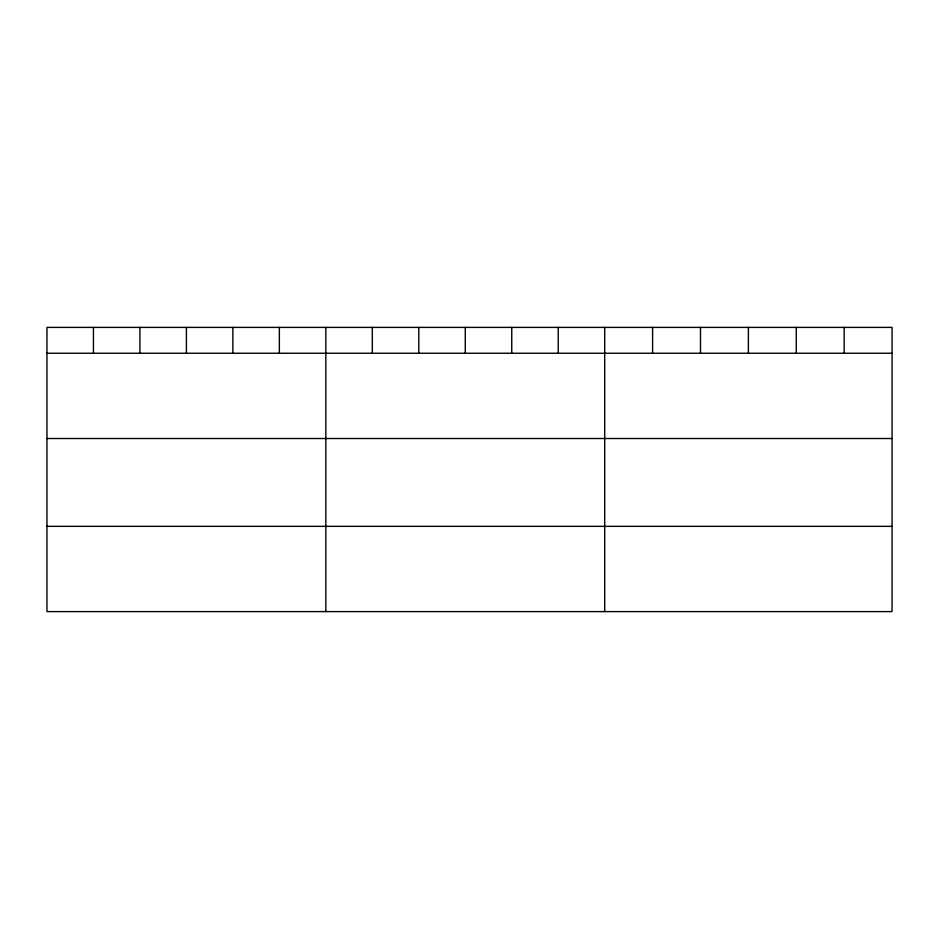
<?xml version="1.0" encoding="UTF-8"?>
<svg xmlns="http://www.w3.org/2000/svg" width="939" height="939" viewBox="0 0 939 939"><rect width="100%" height="100%" fill="white"/><g stroke="black" fill="none" stroke-linecap="round" stroke-linejoin="round"><path stroke-width="1.41" d="M892.05 353.252L892.05 611.606L46.95 611.606L46.95 327.394L892.05 327.394L892.05 353.252L46.95 353.252M46.95 438.513L892.05 438.513M46.95 526.345L892.05 526.345M844.161 327.394L844.161 353.252M796.272 327.394L796.272 353.252M748.383 327.394L748.383 353.252M700.494 327.394L700.494 353.252M652.605 327.394L652.605 353.252M604.716 327.394L604.716 611.606M558.236 327.394L558.236 353.252M511.755 327.394L511.755 353.252M465.274 327.394L465.274 353.252M418.794 327.394L418.794 353.252M372.314 327.394L372.314 353.252M325.833 327.394L325.833 611.606M279.353 327.394L279.353 353.252M232.872 327.394L232.872 353.252M186.392 327.394L186.392 353.252M139.911 327.394L139.911 353.252M93.43 327.394L93.43 353.252"/></g></svg>
